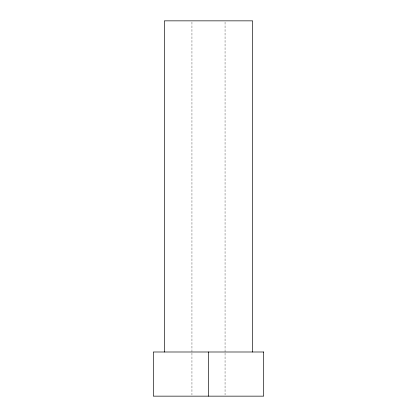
<?xml version="1.0" encoding="UTF-8"?>
<svg xmlns="http://www.w3.org/2000/svg" width="417" height="417" viewBox="0 0 417 417"><rect width="100%" height="100%" fill="white"/><g stroke="black" fill="none" stroke-linecap="round" stroke-linejoin="round"><path stroke-width="0.31" stroke-dasharray="2.08 1.56" d="M225.055 22.153L225.055 352.495M225.055 353.147L225.055 394.847M191.945 22.153L191.945 352.495M191.945 353.147L191.945 394.847"/><path stroke-width="0.63" d="M252.655 351.995L252.655 20.85L164.345 20.85L164.345 351.995M208.5 351.995L208.5 396.15M263.69 351.995L153.31 351.995L153.31 396.15L263.69 396.15L263.69 351.995"/></g></svg>
